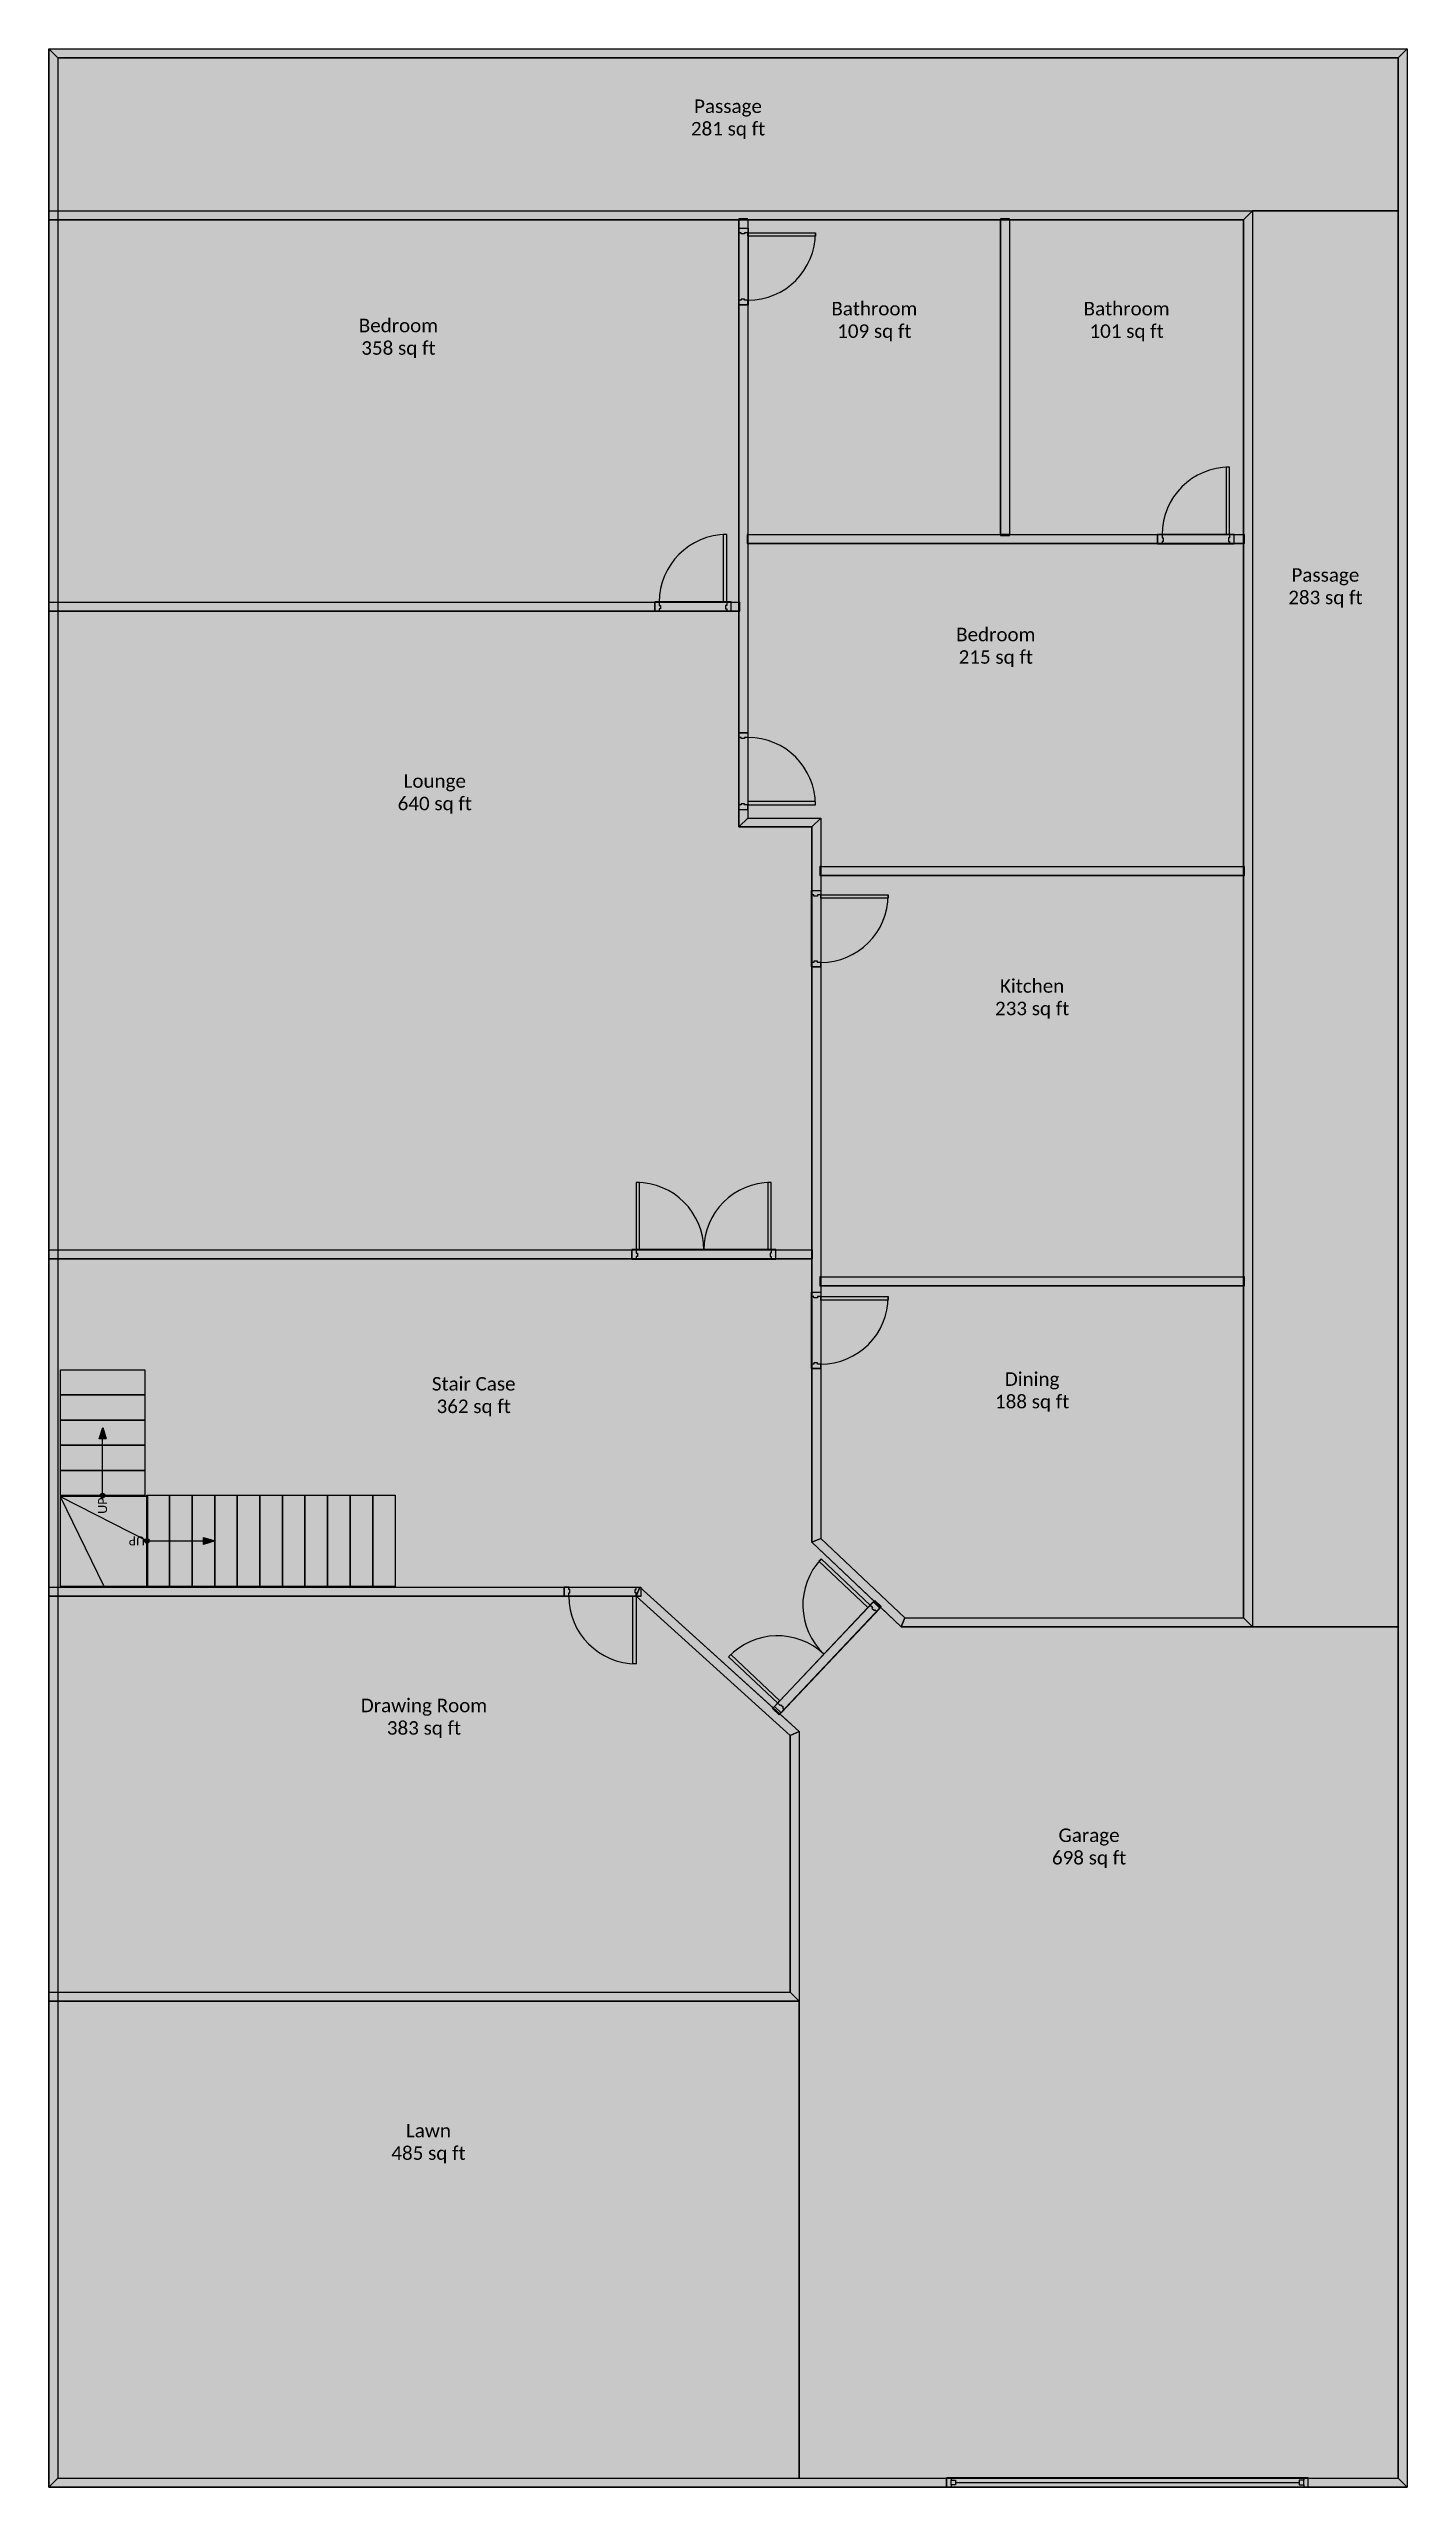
# Model space of a CAD drawing. Extents: x 0 to 50.4, y 0.2 to 90.5.
import ezdxf

# ---------------------------------------------------------------- set-up
doc = ezdxf.new("R2010")
doc.units = 0
doc.header["$MEASUREMENT"] = 0
for name, color, linetype in [('BUILDING_ENVELOPE', 7, 'CONTINUOUS'), ('LANDING', 7, 'CONTINUOUS'), ('SPACE', 7, 'CONTINUOUS'), ('STAIR', 7, 'CONTINUOUS')]:
    doc.layers.add(name, color=color, linetype=linetype)
doc.styles.get("Standard").update_dxf_attribs({"font": 'txt.shx'})

msp = doc.modelspace()

# ---------------------------------------------------------------- hatches: boundary and pattern name
at = {"layer": 'BUILDING_ENVELOPE'}
for points in [[(0.368, 90.167), (0.368, 0.5), (0.034, 0.167), (0.034, 90.5)], [(0.034, 90.5), (50.368, 90.5), (50.034, 90.167), (0.368, 90.167)], [(50.368, 90.5), (50.368, 0.167), (50.034, 0.5), (50.034, 90.167)], [(0.033, 84.501), (44.636, 84.501), (44.302, 84.168), (0.033, 84.168), (0.033, 84.335)], [(25.607, 84.168), (25.941, 84.168), (25.941, 84.201), (25.607, 84.201)], [(25.941, 84.168), (25.941, 62.001), (25.607, 61.668), (25.607, 84.168)], [(35.302, 84.168), (35.636, 84.168), (35.636, 84.201), (35.302, 84.201)], [(35.636, 84.168), (35.636, 72.501), (35.302, 72.501), (35.302, 84.168)], [(44.636, 84.501), (44.636, 32.035), (44.302, 32.368), (44.302, 84.168)], [(28.441, 83.56), (25.941, 83.56), (25.941, 83.685), (28.441, 83.685)], [(43.661, 75.001), (43.661, 72.501), (43.786, 72.501), (43.786, 75.001)], [(25.027, 72.501), (25.027, 70.001), (25.152, 70.001), (25.152, 72.501)], [(25.941, 72.168), (25.941, 72.501), (25.907, 72.501), (25.907, 72.168)], [(25.941, 72.501), (44.302, 72.501), (44.302, 72.168), (25.941, 72.168)], [(35.636, 72.501), (35.302, 72.501), (35.302, 72.468), (35.636, 72.468)], [(44.302, 72.501), (44.302, 72.168), (44.336, 72.168), (44.336, 72.501)], [(0.033, 70.001), (25.607, 70.001), (25.607, 69.668), (0.033, 69.668), (0.033, 69.835)], [(25.607, 70.001), (25.607, 69.668), (25.641, 69.668), (25.641, 70.001)], [(28.441, 62.61), (25.941, 62.61), (25.941, 62.485), (28.441, 62.485)], [(25.941, 62.001), (28.636, 62.001), (28.302, 61.668), (25.607, 61.668)], [(28.636, 62.001), (28.636, 35.312), (28.302, 35.168), (28.302, 61.668)], [(28.636, 59.877), (28.636, 60.21), (28.602, 60.21), (28.602, 59.877)], [(28.636, 60.21), (44.302, 60.21), (44.302, 59.877), (28.636, 59.877)], [(44.302, 60.21), (44.302, 59.877), (44.336, 59.877), (44.336, 60.21)], [(31.136, 59.026), (28.636, 59.026), (28.636, 59.151), (31.136, 59.151)], [(21.802, 48.501), (21.802, 46.001), (21.927, 46.001), (21.927, 48.501)], [(26.677, 48.501), (26.677, 46.001), (26.802, 46.001), (26.802, 48.501)], [(0.033, 46.001), (28.302, 46.001), (28.302, 45.668), (0.033, 45.668), (0.033, 45.835)], [(28.302, 46.001), (28.302, 45.668), (28.336, 45.668), (28.336, 46.001)], [(28.636, 44.668), (28.636, 45.001), (28.602, 45.001), (28.602, 44.668)], [(28.636, 45.001), (44.302, 45.001), (44.302, 44.668), (28.636, 44.668)], [(31.136, 44.143), (28.636, 44.143), (28.636, 44.268), (31.136, 44.268)], [(44.302, 45.001), (44.302, 44.668), (44.336, 44.668), (44.336, 45.001)], [(28.636, 35.312), (31.755, 32.368), (31.622, 32.035), (28.302, 35.168)], [(28.569, 34.464), (30.387, 32.748), (30.473, 32.839), (28.655, 34.555)], [(0.033, 33.501), (21.931, 33.501), (21.802, 33.168), (0.033, 33.168), (0.033, 33.335)], [(21.931, 33.501), (27.836, 28.162), (27.502, 28.014), (21.802, 33.168)], [(21.677, 30.668), (21.677, 33.168), (21.802, 33.168), (21.802, 30.668)], [(26.877, 29.029), (30.613, 32.987), (30.855, 32.758), (27.124, 28.806)], [(30.613, 32.987), (30.855, 32.758), (30.878, 32.783), (30.636, 33.011)], [(31.755, 32.368), (44.302, 32.368), (44.636, 32.035), (31.622, 32.035)], [(25.223, 30.919), (27.041, 29.203), (27.126, 29.294), (25.308, 31.01)], [(27.124, 28.806), (26.877, 29.029), (26.854, 29.005), (27.101, 28.781)], [(27.836, 28.162), (27.836, 18.168), (27.502, 18.501), (27.502, 28.014)], [(0.033, 18.501), (27.502, 18.501), (27.836, 18.168), (0.033, 18.168), (0.033, 18.335)], [(0.368, 0.5), (50.034, 0.5), (50.368, 0.167), (0.034, 0.167)]]:
    msp.add_hatch(color=7, dxfattribs=at).paths.add_polyline_path(points)
h = msp.add_hatch(color=7, dxfattribs=at)
h.paths.add_polyline_path([(25.607, 83.851), (25.941, 83.851), (25.941, 83.685), (25.816, 83.685), (25.691, 83.685), (25.607, 83.685)])
h.paths.add_polyline_path([(25.607, 81.018), (25.941, 81.018), (25.941, 81.185), (25.816, 81.185), (25.691, 81.185), (25.607, 81.185)])
h = msp.add_hatch(color=7, dxfattribs=at)
h.paths.add_polyline_path([(25.816, 83.685), (25.816, 83.643), (25.691, 83.643), (25.691, 83.685)])
h.paths.add_polyline_path([(25.816, 81.185), (25.816, 81.226), (25.691, 81.226), (25.691, 81.185)])
h = msp.add_hatch(color=7, dxfattribs=at)
h.paths.add_polyline_path([(43.952, 72.168), (43.952, 72.501), (43.786, 72.501), (43.786, 72.376), (43.786, 72.251), (43.786, 72.168)])
h.paths.add_polyline_path([(41.119, 72.168), (41.119, 72.501), (41.286, 72.501), (41.286, 72.376), (41.286, 72.251), (41.286, 72.168)])
h = msp.add_hatch(color=7, dxfattribs=at)
h.paths.add_polyline_path([(43.786, 72.376), (43.744, 72.376), (43.744, 72.251), (43.786, 72.251)])
h.paths.add_polyline_path([(41.286, 72.376), (41.327, 72.376), (41.327, 72.251), (41.286, 72.251)])
h = msp.add_hatch(color=7, dxfattribs=at)
h.paths.add_polyline_path([(25.319, 69.668), (25.319, 70.001), (25.152, 70.001), (25.152, 69.876), (25.152, 69.751), (25.152, 69.668)])
h.paths.add_polyline_path([(22.486, 69.668), (22.486, 70.001), (22.652, 70.001), (22.652, 69.876), (22.652, 69.751), (22.652, 69.668)])
h = msp.add_hatch(color=7, dxfattribs=at)
h.paths.add_polyline_path([(25.152, 69.876), (25.111, 69.876), (25.111, 69.751), (25.152, 69.751)])
h.paths.add_polyline_path([(22.652, 69.876), (22.694, 69.876), (22.694, 69.751), (22.652, 69.751)])
h = msp.add_hatch(color=7, dxfattribs=at)
h.paths.add_polyline_path([(25.607, 62.318), (25.941, 62.318), (25.941, 62.485), (25.816, 62.485), (25.691, 62.485), (25.607, 62.485)])
h.paths.add_polyline_path([(25.607, 65.151), (25.941, 65.151), (25.941, 64.985), (25.816, 64.985), (25.691, 64.985), (25.607, 64.985)])
h = msp.add_hatch(color=7, dxfattribs=at)
h.paths.add_polyline_path([(25.816, 62.485), (25.816, 62.526), (25.691, 62.526), (25.691, 62.485)])
h.paths.add_polyline_path([(25.816, 64.985), (25.816, 64.943), (25.691, 64.943), (25.691, 64.985)])
h = msp.add_hatch(color=7, dxfattribs=at)
h.paths.add_polyline_path([(28.302, 59.318), (28.636, 59.318), (28.636, 59.151), (28.511, 59.151), (28.386, 59.151), (28.302, 59.151)])
h.paths.add_polyline_path([(28.302, 56.485), (28.636, 56.485), (28.636, 56.651), (28.511, 56.651), (28.386, 56.651), (28.302, 56.651)])
h = msp.add_hatch(color=7, dxfattribs=at)
h.paths.add_polyline_path([(28.511, 59.151), (28.511, 59.11), (28.386, 59.11), (28.386, 59.151)])
h.paths.add_polyline_path([(28.511, 56.651), (28.511, 56.693), (28.386, 56.693), (28.386, 56.651)])
h = msp.add_hatch(color=7, dxfattribs=at)
h.paths.add_polyline_path([(26.969, 45.668), (26.969, 46.001), (26.802, 46.001), (26.802, 45.876), (26.802, 45.751), (26.802, 45.668)])
h.paths.add_polyline_path([(21.636, 45.668), (21.636, 46.001), (21.802, 46.001), (21.802, 45.876), (21.802, 45.751), (21.802, 45.668)])
h = msp.add_hatch(color=7, dxfattribs=at)
h.paths.add_polyline_path([(26.802, 45.876), (26.761, 45.876), (26.761, 45.751), (26.802, 45.751)])
h.paths.add_polyline_path([(21.802, 45.876), (21.844, 45.876), (21.844, 45.751), (21.802, 45.751)])
h = msp.add_hatch(color=7, dxfattribs=at)
h.paths.add_polyline_path([(28.302, 44.435), (28.636, 44.435), (28.636, 44.268), (28.511, 44.268), (28.386, 44.268), (28.302, 44.268)])
h.paths.add_polyline_path([(28.302, 41.601), (28.636, 41.601), (28.636, 41.768), (28.511, 41.768), (28.386, 41.768), (28.302, 41.768)])
h = msp.add_hatch(color=7, dxfattribs=at)
h.paths.add_polyline_path([(28.511, 44.268), (28.511, 44.226), (28.386, 44.226), (28.386, 44.268)])
h.paths.add_polyline_path([(28.511, 41.768), (28.511, 41.81), (28.386, 41.81), (28.386, 41.768)])
h = msp.add_hatch(color=134, dxfattribs=at)
h.paths.add_polyline_path([(0.465, 36.9), (0.465, 37.832), (3.593, 37.832), (3.593, 36.9)])
h.paths.add_polyline_path([(0.465, 37.832), (0.465, 38.764), (3.593, 38.764), (3.593, 37.832)])
h.paths.add_polyline_path([(0.465, 38.764), (0.465, 39.695), (3.593, 39.695), (3.593, 38.764)])
h.paths.add_polyline_path([(0.465, 39.695), (0.465, 40.627), (3.593, 40.627), (3.593, 39.695)])
h.paths.add_polyline_path([(0.465, 40.627), (0.465, 41.559), (3.593, 41.559), (3.593, 40.627)])
edge = h.paths.add_edge_path(flags=0)
edge = h.paths.add_edge_path(flags=0)
edge = h.paths.add_edge_path(flags=0)
edge = h.paths.add_edge_path(flags=0)
edge = h.paths.add_edge_path(flags=0)
edge = h.paths.add_edge_path(flags=0)
edge = h.paths.add_edge_path(flags=0)
edge = h.paths.add_edge_path(flags=0)
edge = h.paths.add_edge_path(flags=0)
edge = h.paths.add_edge_path(flags=0)
edge = h.paths.add_edge_path(flags=0)
edge = h.paths.add_edge_path(flags=0)
edge = h.paths.add_edge_path(flags=0)
edge = h.paths.add_edge_path(flags=0)
edge = h.paths.add_edge_path(flags=0)
edge = h.paths.add_edge_path(flags=0)
edge = h.paths.add_edge_path(flags=0)
edge = h.paths.add_edge_path(flags=0)
edge = h.paths.add_edge_path(flags=0)
edge = h.paths.add_edge_path(flags=0)
edge = h.paths.add_edge_path(flags=0)
edge = h.paths.add_edge_path(flags=0)
edge = h.paths.add_edge_path(flags=0)
edge = h.paths.add_edge_path(flags=0)
edge = h.paths.add_edge_path(flags=0)
edge = h.paths.add_edge_path(flags=0)
edge = h.paths.add_edge_path(flags=0)
edge = h.paths.add_edge_path(flags=0)
h = msp.add_hatch(color=134, dxfattribs=at)
h.paths.add_polyline_path([(3.673, 36.912), (4.509, 36.912), (4.509, 33.525), (3.673, 33.525)])
h.paths.add_polyline_path([(4.509, 36.912), (5.346, 36.912), (5.346, 33.525), (4.509, 33.525)])
h.paths.add_polyline_path([(5.346, 36.912), (6.182, 36.912), (6.182, 33.525), (5.346, 33.525)])
h.paths.add_polyline_path([(6.182, 36.912), (7.018, 36.912), (7.018, 33.525), (6.182, 33.525)])
h.paths.add_polyline_path([(7.018, 36.912), (7.854, 36.912), (7.854, 33.525), (7.018, 33.525)])
h.paths.add_polyline_path([(7.854, 36.912), (8.69, 36.912), (8.69, 33.525), (7.854, 33.525)])
h.paths.add_polyline_path([(8.69, 36.912), (9.526, 36.912), (9.526, 33.525), (8.69, 33.525)])
h.paths.add_polyline_path([(9.526, 36.912), (10.362, 36.912), (10.362, 33.525), (9.526, 33.525)])
h.paths.add_polyline_path([(10.362, 36.912), (11.199, 36.912), (11.199, 33.525), (10.362, 33.525)])
h.paths.add_polyline_path([(11.199, 36.912), (12.035, 36.912), (12.035, 33.525), (11.199, 33.525)])
h.paths.add_polyline_path([(12.035, 36.912), (12.871, 36.912), (12.871, 33.525), (12.035, 33.525)])
edge = h.paths.add_edge_path(flags=0)
edge = h.paths.add_edge_path(flags=0)
edge = h.paths.add_edge_path(flags=0)
edge = h.paths.add_edge_path(flags=0)
edge = h.paths.add_edge_path(flags=0)
edge = h.paths.add_edge_path(flags=0)
edge = h.paths.add_edge_path(flags=0)
edge = h.paths.add_edge_path(flags=0)
edge = h.paths.add_edge_path(flags=0)
edge = h.paths.add_edge_path(flags=0)
edge = h.paths.add_edge_path(flags=0)
edge = h.paths.add_edge_path(flags=0)
edge = h.paths.add_edge_path(flags=0)
edge = h.paths.add_edge_path(flags=0)
edge = h.paths.add_edge_path(flags=0)
edge = h.paths.add_edge_path(flags=0)
edge = h.paths.add_edge_path(flags=0)
edge = h.paths.add_edge_path(flags=0)
edge = h.paths.add_edge_path(flags=0)
edge = h.paths.add_edge_path(flags=0)
edge = h.paths.add_edge_path(flags=0)
edge = h.paths.add_edge_path(flags=0)
h = msp.add_hatch(color=7, dxfattribs=at)
h.paths.add_polyline_path([(21.969, 33.501), (21.969, 33.168), (21.802, 33.168), (21.802, 33.293), (21.802, 33.418), (21.802, 33.501)])
h.paths.add_polyline_path([(19.136, 33.501), (19.136, 33.168), (19.302, 33.168), (19.302, 33.293), (19.302, 33.418), (19.302, 33.501)])
h = msp.add_hatch(color=7, dxfattribs=at)
h.paths.add_polyline_path([(21.802, 33.293), (21.761, 33.293), (21.761, 33.418), (21.802, 33.418)])
h.paths.add_polyline_path([(19.302, 33.293), (19.344, 33.293), (19.344, 33.418), (19.302, 33.418)])
h = msp.add_hatch(color=7, dxfattribs=at)
h.paths.add_polyline_path([(30.83, 32.731), (30.587, 32.96), (30.473, 32.839), (30.564, 32.753), (30.655, 32.667), (30.715, 32.61)])
h.paths.add_polyline_path([(27.169, 28.853), (26.926, 29.082), (27.041, 29.203), (27.131, 29.117), (27.222, 29.031), (27.283, 28.974)])
h = msp.add_hatch(color=7, dxfattribs=at)
h.paths.add_polyline_path([(30.564, 32.753), (30.535, 32.723), (30.626, 32.637), (30.655, 32.667)])
h.paths.add_polyline_path([(27.131, 29.117), (27.16, 29.147), (27.251, 29.062), (27.222, 29.031)])
at = {"layer": 'LANDING'}
msp.add_hatch(color=134, dxfattribs=at).paths.add_polyline_path([(0.45, 36.866), (0.45, 33.54), (3.708, 33.54), (3.708, 36.866)])
at = {"layer": 'SPACE'}
for color, points in [(54, [(0.368, 84.501), (5.691, 84.501), (44.302, 84.501), (44.636, 84.501), (50.034, 84.501), (50.034, 90.167), (0.368, 90.167)]), (10, [(25.607, 70.001), (25.607, 84.168), (0.368, 84.168), (0.368, 70.001)]), (5, [(35.302, 72.501), (35.302, 84.168), (25.941, 84.168), (25.941, 72.501)]), (5, [(35.636, 72.501), (44.302, 72.501), (44.302, 84.168), (35.636, 84.168)]), (54, [(44.636, 32.035), (50.034, 32.035), (50.034, 84.501), (44.636, 84.501)]), (10, [(44.302, 60.21), (44.302, 72.168), (25.941, 72.168), (25.941, 62.001), (28.636, 62.001), (28.636, 60.21), (44.302, 60.21)]), (2, [(25.607, 69.668), (0.368, 69.668), (0.368, 46.001), (28.302, 46.001), (28.302, 61.668), (25.607, 61.668)]), (40, [(44.302, 45.001), (44.302, 59.877), (28.636, 59.877), (28.636, 45.001), (44.302, 45.001)]), (190, [(0.368, 45.668), (0.368, 33.501), (21.931, 33.501), (26.877, 29.029), (30.613, 32.987), (28.302, 35.168), (28.302, 45.668)]), (253, [(44.302, 44.668), (28.636, 44.668), (28.636, 35.312), (31.755, 32.368), (44.302, 32.368), (44.302, 44.668)]), (94, [(0.368, 33.168), (0.368, 18.501), (27.502, 18.501), (27.502, 28.014), (21.802, 33.168)]), (22, [(44.636, 32.035), (43.802, 32.035), (31.622, 32.035), (30.855, 32.758), (27.124, 28.806), (27.836, 28.162), (27.836, 18.168), (27.836, 0.5), (50.034, 0.5), (50.034, 32.035)]), (111, [(0.368, 18.168), (0.368, 0.5), (27.836, 0.5), (27.836, 18.168), (6.302, 18.168), (6.025, 18.168), (5.858, 18.168), (5.691, 18.168)])]:
    msp.add_hatch(color=color, dxfattribs=at).paths.add_polyline_path(points)
at = {"layer": 'STAIR'}
for points in [[(2.157, 38.995), (1.902, 38.995), (2.032, 39.421)], [(5.769, 35.091), (5.769, 35.346), (6.194, 35.216)]]:
    msp.add_hatch(color=134, dxfattribs=at).paths.add_polyline_path(points)
h = msp.add_hatch(color=134, dxfattribs=at)
edge = h.paths.add_edge_path()
edge.add_arc((2.029, 36.9), 0.0868, 0, 360)
h = msp.add_hatch(color=134, dxfattribs=at)
edge = h.paths.add_edge_path()
edge.add_arc((3.673, 35.218), 0.0868, 0, 360)

# ---------------------------------------------------------------- linework, layer by layer
at = {"layer": 'BUILDING_ENVELOPE', "color": 7, "linetype": 'CONTINUOUS'}
for p, q in [((0.034, 90.5), (0.034, 0.167)), ((0.034, 90.5), (50.368, 90.5)), ((50.368, 90.5), (50.368, 0.167)), ((0.368, 90.167), (0.368, 0.5)), ((0.368, 90.167), (50.034, 90.167)), ((50.034, 90.167), (50.034, 0.5)), ((25.607, 84.168), (25.607, 61.668)), ((25.941, 84.168), (25.941, 62.001)), ((35.302, 84.168), (35.302, 72.501)), ((35.636, 84.168), (35.636, 72.501)), ((44.302, 84.168), (44.302, 32.368)), ((44.636, 84.501), (44.636, 32.035)), ((25.607, 83.851), (25.941, 83.851)), ((25.607, 83.685), (25.607, 83.851)), ((25.607, 83.851), (25.941, 83.851)), ((25.691, 83.685), (25.607, 83.685)), ((25.691, 83.643), (25.691, 83.685)), ((25.816, 83.643), (25.691, 83.643)), ((25.941, 83.685), (25.816, 83.685)), ((25.816, 83.685), (25.816, 83.643)), ((25.941, 83.851), (25.941, 83.685)), ((25.691, 81.185), (25.607, 81.185)), ((25.607, 81.185), (25.607, 81.018)), ((25.607, 81.018), (25.941, 81.018)), ((25.607, 81.018), (25.941, 81.018)), ((25.816, 81.226), (25.691, 81.226)), ((25.691, 81.226), (25.691, 81.185)), ((25.816, 81.185), (25.816, 81.226)), ((25.941, 81.185), (25.816, 81.185)), ((25.941, 81.018), (25.941, 81.185)), ((25.941, 72.501), (44.302, 72.501)), ((41.119, 72.168), (41.119, 72.501)), ((41.119, 72.501), (41.286, 72.501)), ((41.119, 72.168), (41.119, 72.501)), ((41.286, 72.501), (41.286, 72.376)), ((41.286, 72.376), (41.327, 72.376)), ((41.327, 72.376), (41.327, 72.251)), ((43.786, 72.376), (43.744, 72.376)), ((43.744, 72.376), (43.744, 72.251)), ((43.952, 72.501), (43.786, 72.501)), ((43.786, 72.501), (43.786, 72.376)), ((43.952, 72.168), (43.952, 72.501)), ((43.952, 72.168), (43.952, 72.501)), ((25.941, 72.168), (44.302, 72.168)), ((41.286, 72.168), (41.119, 72.168)), ((41.286, 72.251), (41.286, 72.168)), ((41.327, 72.251), (41.286, 72.251)), ((43.744, 72.251), (43.786, 72.251)), ((43.786, 72.251), (43.786, 72.168)), ((43.786, 72.168), (43.952, 72.168)), ((22.486, 69.668), (22.486, 70.001)), ((22.486, 70.001), (22.652, 70.001)), ((22.486, 69.668), (22.486, 70.001)), ((22.652, 69.668), (22.486, 69.668)), ((22.652, 70.001), (22.652, 69.876)), ((22.652, 69.876), (22.694, 69.876)), ((22.652, 69.751), (22.652, 69.668)), ((22.694, 69.751), (22.652, 69.751)), ((22.694, 69.876), (22.694, 69.751)), ((25.152, 69.876), (25.111, 69.876)), ((25.111, 69.876), (25.111, 69.751)), ((25.111, 69.751), (25.152, 69.751)), ((25.319, 70.001), (25.152, 70.001)), ((25.152, 70.001), (25.152, 69.876)), ((25.152, 69.751), (25.152, 69.668)), ((25.152, 69.668), (25.319, 69.668)), ((25.319, 69.668), (25.319, 70.001)), ((25.319, 69.668), (25.319, 70.001)), ((25.607, 65.151), (25.941, 65.151)), ((25.607, 64.985), (25.607, 65.151)), ((25.607, 65.151), (25.941, 65.151)), ((25.941, 65.151), (25.941, 64.985)), ((25.691, 64.985), (25.607, 64.985)), ((25.691, 64.943), (25.691, 64.985)), ((25.816, 64.943), (25.691, 64.943)), ((25.941, 64.985), (25.816, 64.985)), ((25.816, 64.985), (25.816, 64.943)), ((25.691, 62.485), (25.607, 62.485)), ((25.607, 62.485), (25.607, 62.318)), ((25.816, 62.526), (25.691, 62.526)), ((25.691, 62.526), (25.691, 62.485)), ((25.816, 62.485), (25.816, 62.526)), ((25.941, 62.485), (25.816, 62.485)), ((25.941, 62.318), (25.941, 62.485)), ((25.607, 62.318), (25.941, 62.318)), ((25.607, 62.318), (25.941, 62.318)), ((25.607, 61.668), (28.302, 61.668)), ((25.941, 62.001), (28.636, 62.001)), ((28.302, 61.668), (28.302, 35.168)), ((28.636, 62.001), (28.636, 35.312)), ((28.636, 60.21), (44.302, 60.21)), ((28.636, 59.877), (44.302, 59.877)), ((28.302, 59.318), (28.636, 59.318)), ((28.302, 59.151), (28.302, 59.318)), ((28.302, 59.318), (28.636, 59.318)), ((28.386, 59.151), (28.302, 59.151)), ((28.386, 59.11), (28.386, 59.151)), ((28.511, 59.11), (28.386, 59.11)), ((28.636, 59.151), (28.511, 59.151)), ((28.511, 59.151), (28.511, 59.11)), ((28.636, 59.318), (28.636, 59.151)), ((28.386, 56.651), (28.302, 56.651)), ((28.302, 56.651), (28.302, 56.485)), ((28.302, 56.485), (28.636, 56.485)), ((28.302, 56.485), (28.636, 56.485)), ((28.511, 56.693), (28.386, 56.693)), ((28.386, 56.693), (28.386, 56.651)), ((28.511, 56.651), (28.511, 56.693)), ((28.636, 56.651), (28.511, 56.651)), ((28.636, 56.485), (28.636, 56.651)), ((21.636, 45.668), (21.636, 46.001)), ((21.636, 46.001), (21.802, 46.001)), ((21.636, 45.668), (21.636, 46.001)), ((21.802, 45.668), (21.636, 45.668)), ((21.802, 46.001), (21.802, 45.876)), ((21.802, 45.876), (21.844, 45.876)), ((21.802, 45.751), (21.802, 45.668)), ((21.844, 45.751), (21.802, 45.751)), ((21.844, 45.876), (21.844, 45.751)), ((26.802, 45.876), (26.761, 45.876)), ((26.761, 45.876), (26.761, 45.751)), ((26.761, 45.751), (26.802, 45.751)), ((26.969, 46.001), (26.802, 46.001)), ((26.802, 46.001), (26.802, 45.876)), ((26.802, 45.751), (26.802, 45.668)), ((26.802, 45.668), (26.969, 45.668)), ((26.969, 45.668), (26.969, 46.001)), ((26.969, 45.668), (26.969, 46.001)), ((28.302, 44.435), (28.636, 44.435)), ((28.302, 44.268), (28.302, 44.435)), ((28.302, 44.435), (28.636, 44.435)), ((28.386, 44.268), (28.302, 44.268)), ((28.386, 44.226), (28.386, 44.268)), ((28.636, 44.268), (28.511, 44.268)), ((28.511, 44.268), (28.511, 44.226)), ((28.636, 45.001), (44.302, 45.001)), ((28.636, 44.668), (44.302, 44.668)), ((28.636, 44.435), (28.636, 44.268)), ((28.511, 44.226), (28.386, 44.226)), ((28.386, 41.768), (28.302, 41.768)), ((28.302, 41.768), (28.302, 41.601)), ((28.302, 41.601), (28.636, 41.601)), ((28.302, 41.601), (28.636, 41.601)), ((28.511, 41.81), (28.386, 41.81)), ((28.386, 41.81), (28.386, 41.768)), ((28.511, 41.768), (28.511, 41.81)), ((28.636, 41.768), (28.511, 41.768)), ((28.636, 41.601), (28.636, 41.768)), ((28.636, 35.312), (31.755, 32.368)), ((28.302, 35.168), (31.622, 32.035)), ((19.136, 33.501), (19.136, 33.168)), ((19.302, 33.501), (19.136, 33.501)), ((19.136, 33.501), (19.136, 33.168)), ((19.302, 33.418), (19.302, 33.501)), ((21.802, 33.418), (21.802, 33.501)), ((21.802, 33.501), (21.969, 33.501)), ((21.931, 33.501), (27.836, 28.162)), ((21.969, 33.501), (21.969, 33.168)), ((21.969, 33.501), (21.969, 33.168)), ((19.136, 33.168), (19.302, 33.168)), ((19.344, 33.418), (19.302, 33.418)), ((19.302, 33.168), (19.302, 33.293)), ((19.302, 33.293), (19.344, 33.293)), ((19.344, 33.293), (19.344, 33.418)), ((21.761, 33.293), (21.761, 33.418)), ((21.761, 33.418), (21.802, 33.418)), ((21.802, 33.293), (21.761, 33.293)), ((21.802, 33.168), (21.802, 33.293)), ((21.802, 33.168), (27.502, 28.014)), ((21.969, 33.168), (21.802, 33.168)), ((26.877, 29.029), (30.613, 32.987)), ((27.124, 28.806), (30.855, 32.758)), ((30.587, 32.96), (30.473, 32.839)), ((30.473, 32.839), (30.564, 32.753)), ((30.564, 32.753), (30.535, 32.723)), ((30.535, 32.723), (30.626, 32.637)), ((30.83, 32.731), (30.587, 32.96)), ((30.83, 32.731), (30.587, 32.96)), ((30.626, 32.637), (30.655, 32.667)), ((30.655, 32.667), (30.715, 32.61)), ((30.715, 32.61), (30.83, 32.731)), ((31.622, 32.035), (44.636, 32.035)), ((31.755, 32.368), (44.302, 32.368)), ((26.926, 29.082), (27.041, 29.203)), ((27.169, 28.853), (26.926, 29.082)), ((27.169, 28.853), (26.926, 29.082)), ((27.041, 29.203), (27.131, 29.117)), ((27.131, 29.117), (27.16, 29.147)), ((27.16, 29.147), (27.251, 29.062)), ((27.283, 28.974), (27.169, 28.853)), ((27.251, 29.062), (27.222, 29.031)), ((27.222, 29.031), (27.283, 28.974)), ((27.502, 28.014), (27.502, 18.501)), ((27.836, 28.162), (27.836, 18.168)), ((0.034, 0.167), (50.368, 0.167)), ((0.368, 0.5), (50.034, 0.5)), ((33.302, 0.167), (33.302, 0.5)), ((33.302, 0.5), (33.469, 0.5)), ((33.302, 0.167), (33.302, 0.5)), ((33.469, 0.167), (33.302, 0.167)), ((33.469, 0.5), (33.469, 0.417)), ((33.469, 0.25), (33.469, 0.167)), ((33.636, 0.333), (46.368, 0.333)), ((46.701, 0.5), (46.534, 0.5)), ((46.534, 0.5), (46.534, 0.417)), ((46.534, 0.25), (46.534, 0.167)), ((46.534, 0.167), (46.701, 0.167)), ((46.701, 0.167), (46.701, 0.5)), ((46.701, 0.167), (46.701, 0.5))]:
    msp.add_line(p, q, dxfattribs=at)
for points in [[(0.368, 90.167), (0.368, 0.5), (0.034, 0.167), (0.034, 90.5)], [(0.034, 90.5), (50.368, 90.5), (50.034, 90.167), (0.368, 90.167)], [(50.368, 90.5), (50.368, 0.167), (50.034, 0.5), (50.034, 90.167)], [(0.033, 84.501), (44.636, 84.501), (44.302, 84.168), (0.033, 84.168), (0.033, 84.335)], [(25.607, 84.168), (25.941, 84.168), (25.941, 84.201), (25.607, 84.201)], [(25.941, 84.168), (25.941, 62.001), (25.607, 61.668), (25.607, 84.168)], [(35.302, 84.168), (35.636, 84.168), (35.636, 84.201), (35.302, 84.201)], [(35.636, 84.168), (35.636, 72.501), (35.302, 72.501), (35.302, 84.168)], [(44.636, 84.501), (44.636, 32.035), (44.302, 32.368), (44.302, 84.168)], [(25.599, 81.018), (25.599, 83.851), (25.949, 83.851), (25.949, 81.018)], [(28.441, 83.56), (25.941, 83.56), (25.941, 83.685), (28.441, 83.685)], [(43.661, 75.001), (43.661, 72.501), (43.786, 72.501), (43.786, 75.001)], [(25.027, 72.501), (25.027, 70.001), (25.152, 70.001), (25.152, 72.501)], [(25.941, 72.168), (25.941, 72.501), (25.907, 72.501), (25.907, 72.168)], [(25.941, 72.501), (44.302, 72.501), (44.302, 72.168), (25.941, 72.168)], [(35.636, 72.501), (35.302, 72.501), (35.302, 72.468), (35.636, 72.468)], [(41.119, 72.16), (43.952, 72.16), (43.952, 72.509), (41.119, 72.509)], [(44.302, 72.501), (44.302, 72.168), (44.336, 72.168), (44.336, 72.501)], [(0.033, 70.001), (25.607, 70.001), (25.607, 69.668), (0.033, 69.668), (0.033, 69.835)], [(22.486, 69.66), (25.319, 69.66), (25.319, 70.009), (22.486, 70.009)], [(25.607, 70.001), (25.607, 69.668), (25.641, 69.668), (25.641, 70.001)], [(25.599, 65.151), (25.599, 62.318), (25.949, 62.318), (25.949, 65.151)], [(28.441, 62.61), (25.941, 62.61), (25.941, 62.485), (28.441, 62.485)], [(25.941, 62.001), (28.636, 62.001), (28.302, 61.668), (25.607, 61.668)], [(28.636, 62.001), (28.636, 35.312), (28.302, 35.168), (28.302, 61.668)], [(28.636, 59.877), (28.636, 60.21), (28.602, 60.21), (28.602, 59.877)], [(28.636, 60.21), (44.302, 60.21), (44.302, 59.877), (28.636, 59.877)], [(44.302, 60.21), (44.302, 59.877), (44.336, 59.877), (44.336, 60.21)], [(28.294, 56.485), (28.294, 59.318), (28.644, 59.318), (28.644, 56.485)], [(31.136, 59.026), (28.636, 59.026), (28.636, 59.151), (31.136, 59.151)], [(21.802, 48.501), (21.802, 46.001), (21.927, 46.001), (21.927, 48.501)], [(26.677, 48.501), (26.677, 46.001), (26.802, 46.001), (26.802, 48.501)], [(0.033, 46.001), (28.302, 46.001), (28.302, 45.668), (0.033, 45.668), (0.033, 45.835)], [(21.636, 45.66), (26.969, 45.66), (26.969, 46.009), (21.636, 46.009)], [(28.302, 46.001), (28.302, 45.668), (28.336, 45.668), (28.336, 46.001)], [(28.294, 41.601), (28.294, 44.435), (28.644, 44.435), (28.644, 41.601)], [(28.636, 44.668), (28.636, 45.001), (28.602, 45.001), (28.602, 44.668)], [(28.636, 45.001), (44.302, 45.001), (44.302, 44.668), (28.636, 44.668)], [(31.136, 44.143), (28.636, 44.143), (28.636, 44.268), (31.136, 44.268)], [(44.302, 45.001), (44.302, 44.668), (44.336, 44.668), (44.336, 45.001)], [(28.636, 35.312), (31.755, 32.368), (31.622, 32.035), (28.302, 35.168)], [(28.569, 34.464), (30.387, 32.748), (30.473, 32.839), (28.655, 34.555)], [(0.033, 33.501), (21.931, 33.501), (21.802, 33.168), (0.033, 33.168), (0.033, 33.335)], [(19.136, 33.509), (21.969, 33.509), (21.969, 33.16), (19.136, 33.16)], [(21.931, 33.501), (27.836, 28.162), (27.502, 28.014), (21.802, 33.168)], [(21.677, 30.668), (21.677, 33.168), (21.802, 33.168), (21.802, 30.668)], [(26.877, 29.029), (30.613, 32.987), (30.855, 32.758), (27.124, 28.806)], [(27.174, 28.847), (30.836, 32.726), (30.582, 32.965), (26.92, 29.087)], [(30.613, 32.987), (30.855, 32.758), (30.878, 32.783), (30.636, 33.011)], [(31.755, 32.368), (44.302, 32.368), (44.636, 32.035), (31.622, 32.035)], [(25.223, 30.919), (27.041, 29.203), (27.126, 29.294), (25.308, 31.01)], [(27.124, 28.806), (26.877, 29.029), (26.854, 29.005), (27.101, 28.781)], [(27.836, 28.162), (27.836, 18.168), (27.502, 18.501), (27.502, 28.014)], [(0.033, 18.501), (27.502, 18.501), (27.836, 18.168), (0.033, 18.168), (0.033, 18.335)], [(0.368, 0.5), (50.034, 0.5), (50.368, 0.167), (0.034, 0.167)], [(33.302, 0.159), (46.701, 0.159), (46.701, 0.508), (33.302, 0.508)], [(33.469, 0.417), (33.636, 0.417), (33.636, 0.25), (33.469, 0.25)], [(46.534, 0.417), (46.368, 0.417), (46.368, 0.25), (46.534, 0.25)]]:
    msp.add_lwpolyline(points, close=True, dxfattribs=at)
for points in [[(0.033, 84.335), (0.033, 84.501), (44.636, 84.501)], [(0.033, 84.335), (0.033, 84.168), (44.302, 84.168)], [(0.033, 69.835), (0.033, 70.001), (25.607, 70.001)], [(0.033, 69.835), (0.033, 69.668), (25.607, 69.668)], [(0.033, 45.835), (0.033, 46.001), (28.302, 46.001)], [(0.033, 45.835), (0.033, 45.668), (28.302, 45.668)], [(0.033, 33.335), (0.033, 33.501), (21.931, 33.501)], [(0.033, 33.335), (0.033, 33.168), (21.802, 33.168)], [(0.033, 18.335), (0.033, 18.501), (27.502, 18.501)], [(0.033, 18.335), (0.033, 18.168), (27.836, 18.168)]]:
    msp.add_lwpolyline(points, dxfattribs=at)
at = {"layer": 'BUILDING_ENVELOPE', "color": 9, "linetype": 'CONTINUOUS'}
for points in [[(0.465, 40.627), (0.465, 41.559), (3.593, 41.559), (3.593, 40.627)], [(0.465, 39.695), (0.465, 40.627), (3.593, 40.627), (3.593, 39.695)], [(0.465, 38.764), (0.465, 39.695), (3.593, 39.695), (3.593, 38.764)], [(0.465, 37.832), (0.465, 38.764), (3.593, 38.764), (3.593, 37.832)], [(0.465, 36.9), (0.465, 37.832), (3.593, 37.832), (3.593, 36.9)], [(3.673, 36.912), (4.509, 36.912), (4.509, 33.525), (3.673, 33.525)], [(4.509, 36.912), (5.346, 36.912), (5.346, 33.525), (4.509, 33.525)], [(5.346, 36.912), (6.182, 36.912), (6.182, 33.525), (5.346, 33.525)], [(6.182, 36.912), (7.018, 36.912), (7.018, 33.525), (6.182, 33.525)], [(7.018, 36.912), (7.854, 36.912), (7.854, 33.525), (7.018, 33.525)], [(7.854, 36.912), (8.69, 36.912), (8.69, 33.525), (7.854, 33.525)], [(8.69, 36.912), (9.526, 36.912), (9.526, 33.525), (8.69, 33.525)], [(9.526, 36.912), (10.362, 36.912), (10.362, 33.525), (9.526, 33.525)], [(10.362, 36.912), (11.199, 36.912), (11.199, 33.525), (10.362, 33.525)], [(11.199, 36.912), (12.035, 36.912), (12.035, 33.525), (11.199, 33.525)], [(12.035, 36.912), (12.871, 36.912), (12.871, 33.525), (12.035, 33.525)]]:
    msp.add_lwpolyline(points, close=True, dxfattribs=at)
at = {"layer": 'BUILDING_ENVELOPE', "color": 7, "linetype": 'CONTINUOUS'}
for centre, start, end in [((25.941, 83.685), 270, 0), ((43.786, 72.501), 90, 180), ((25.152, 70.001), 90, 180), ((25.941, 62.485), 0, 90), ((28.636, 59.151), 270, 0), ((21.802, 46.001), 0, 90), ((26.802, 46.001), 90, 180), ((28.636, 44.268), 270, 0), ((30.473, 32.839), 136.6482, 226.6482), ((21.802, 33.168), 180, 270), ((27.041, 29.203), 46.6482, 136.6482)]:
    msp.add_arc(centre, 2.5, start, end, dxfattribs=at)
at = {"layer": 'LANDING', "color": 9, "linetype": 'CONTINUOUS'}
for q in [(3.708, 35.211), (2.073, 33.54)]:
    msp.add_line((0.45, 36.866), q, dxfattribs=at)
at = {"layer": 'LANDING', "color": 7, "linetype": 'CONTINUOUS'}
msp.add_lwpolyline([(0.45, 36.866), (0.45, 33.54), (3.708, 33.54), (3.708, 36.866)], close=True, dxfattribs=at)
at = {"layer": 'SPACE', "linetype": 'CONTINUOUS'}
for p, q in [((44.302, 72.168), (25.941, 72.168)), ((25.941, 72.168), (25.941, 62.001)), ((44.302, 60.21), (44.302, 72.168)), ((25.941, 62.001), (28.636, 62.001)), ((28.636, 62.001), (28.636, 60.21)), ((28.636, 60.21), (44.302, 60.21)), ((44.302, 59.877), (28.636, 59.877)), ((28.636, 59.877), (28.636, 45.001)), ((44.302, 45.001), (44.302, 59.877)), ((28.636, 45.001), (44.302, 45.001)), ((44.302, 44.668), (28.636, 44.668)), ((28.636, 44.668), (28.636, 35.312)), ((44.302, 32.368), (44.302, 44.668)), ((28.636, 35.312), (31.755, 32.368)), ((31.755, 32.368), (44.302, 32.368))]:
    msp.add_line(p, q, dxfattribs=at)
for points in [[(0.368, 84.501), (5.691, 84.501), (44.302, 84.501), (44.636, 84.501), (50.034, 84.501), (50.034, 90.167), (0.368, 90.167)], [(25.607, 70.001), (25.607, 84.168), (0.368, 84.168), (0.368, 70.001)], [(35.302, 72.501), (35.302, 84.168), (25.941, 84.168), (25.941, 72.501)], [(35.636, 72.501), (44.302, 72.501), (44.302, 84.168), (35.636, 84.168)], [(44.636, 32.035), (50.034, 32.035), (50.034, 84.501), (44.636, 84.501)], [(25.607, 69.668), (0.368, 69.668), (0.368, 46.001), (28.302, 46.001), (28.302, 61.668), (25.607, 61.668)], [(0.368, 45.668), (0.368, 33.501), (21.931, 33.501), (26.877, 29.029), (30.613, 32.987), (28.302, 35.168), (28.302, 45.668)], [(0.368, 33.168), (0.368, 18.501), (27.502, 18.501), (27.502, 28.014), (21.802, 33.168)], [(44.636, 32.035), (43.802, 32.035), (31.622, 32.035), (30.855, 32.758), (27.124, 28.806), (27.836, 28.162), (27.836, 18.168), (27.836, 0.5), (50.034, 0.5), (50.034, 32.035)], [(0.368, 18.168), (0.368, 0.5), (27.836, 0.5), (27.836, 18.168), (6.302, 18.168), (6.025, 18.168), (5.858, 18.168), (5.691, 18.168)]]:
    msp.add_lwpolyline(points, close=True, dxfattribs=at)
at = {"layer": 'STAIR', "color": 7, "linetype": 'CONTINUOUS'}
for p, q in [((2.029, 36.9), (2.029, 39.208)), ((3.673, 35.218), (5.981, 35.218))]:
    msp.add_line(p, q, dxfattribs=at)
for points in [[(2.157, 38.995), (1.902, 38.995), (2.032, 39.421)], [(5.769, 35.091), (5.769, 35.346), (6.194, 35.216)]]:
    msp.add_lwpolyline(points, close=True, dxfattribs=at)
for centre in [(2.029, 36.9), (3.673, 35.218)]:
    msp.add_circle(centre, 0.0868, dxfattribs=at)

# ---------------------------------------------------------------- texts
at = {"layer": 'BUILDING_ENVELOPE', "char_height": 0.33333, "width": 0.75327, "attachment_point": 5}
for insert, rotation in [((2.029, 36.523), 90), ((3.297, 35.218), 180)]:
    msp.add_mtext('\\C7;\\fCalibri|b0|i0|;\\H0.33333206176758;UP', dxfattribs=dict(at, insert=insert, rotation=rotation))
at = {"layer": 'SPACE', "char_height": 0.5, "attachment_point": 5}
for s, insert, width in [('\\C7;\\fCalibri|b0|i0|;\\H0.50000381469727;Passage\\P281 sq ft\\P\\P', (25.201, 87.475), 2.94821), ('\\C7;\\fCalibri|b0|i0|;\\H0.50000381469727;Bedroom\\P358 sq ft\\P\\P', (12.988, 79.351), 3.10808), ('\\C7;\\fCalibri|b0|i0|;\\H0.50000381469727;Bathroom\\P109 sq ft\\P\\P', (30.622, 79.976), 3.31902), ('\\C7;\\fCalibri|b0|i0|;\\H0.50000381469727;Bathroom\\P101 sq ft\\P\\P', (39.969, 79.976), 3.31902), ('\\C7;\\fCalibri|b0|i0|;\\H0.50000381469727;Passage\\P283 sq ft\\P\\P', (47.335, 70.109), 2.94821), ('\\C7;\\fCalibri|b0|i0|;\\H0.50000381469727;Bedroom\\P215 sq ft\\P\\P', (35.122, 67.903), 3.10808), ('\\C7;\\fCalibri|b0|i0|;\\H0.50000381469727;Lounge\\P640 sq ft\\P\\P', (14.335, 62.476), 2.94821), ('\\C7;\\fCalibri|b0|i0|;\\H0.50000381469727;Kitchen\\P233 sq ft\\P\\P', (36.469, 54.882), 2.94821), ('\\C7;\\fCalibri|b0|i0|;\\H0.50000381469727;Stair Case\\P362 sq ft\\P\\P', (15.778, 40.142), 3.24771), ('\\C7;\\fCalibri|b0|i0|;\\H0.50000381469727;Dining\\P188 sq ft\\P\\P', (36.469, 40.317), 2.94821), ('\\C7;\\fCalibri|b0|i0|;\\H0.50000381469727;Drawing Room\\P383 sq ft\\P\\P', (13.935, 28.226), 4.59928), ('\\C7;\\fCalibri|b0|i0|;\\H0.50000381469727;Garage\\P698 sq ft\\P\\P', (38.579, 23.418), 2.94821), ('\\C7;\\fCalibri|b0|i0|;\\H0.50000381469727;Lawn\\P485 sq ft\\P\\P', (14.102, 12.475), 2.94821)]:
    msp.add_mtext(s, dxfattribs=dict(at, insert=insert, width=width))

doc.saveas('drawing.dxf')
